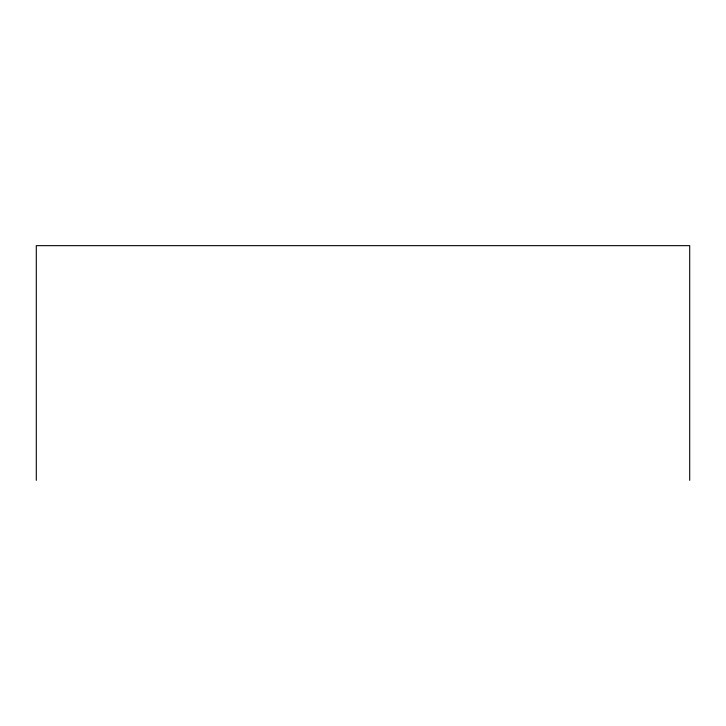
<?xml version="1.0" encoding="UTF-8"?>
<svg xmlns="http://www.w3.org/2000/svg" width="726" height="726" viewBox="0 0 726 726"><rect width="100%" height="100%" fill="white"/><g stroke="black" fill="none" stroke-linecap="round" stroke-linejoin="round"><path stroke-width="1.09" d="M689.7 480.349L689.7 245.651L36.3 245.651L36.3 480.349"/></g></svg>
